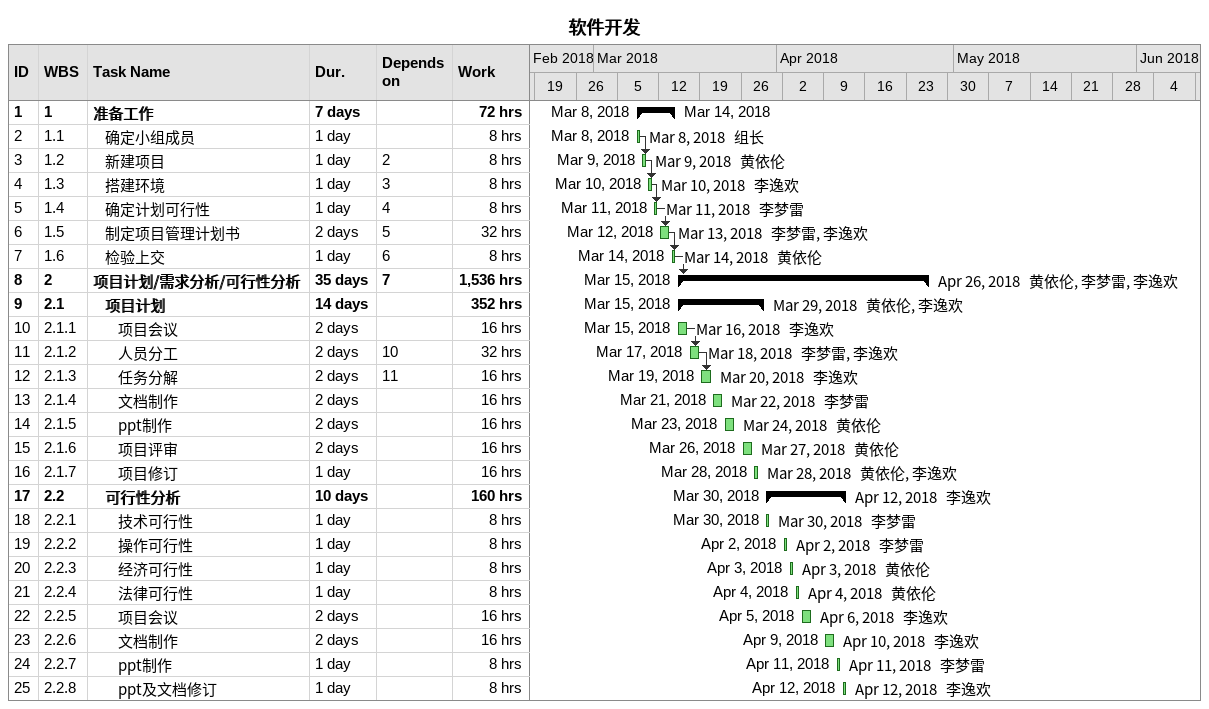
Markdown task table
软件开发

| ID | WBS | Task | Duration | Start | Finish | Predecessors | Resources | Work (h) |
|---|---|---|---|---|---|---|---|---|
| 1 | 1 | **准备工作** | 7d | 2018-03-08 | 2018-03-14 |  |  | 72 |
| 2 | 1.1 | 确定小组成员 | 1d | 2018-03-08 | 2018-03-08 |  | 组长 | 8 |
| 3 | 1.2 | 新建项目 | 1d | 2018-03-09 | 2018-03-09 | 2 | 黄依伦 | 8 |
| 4 | 1.3 | 搭建环境 | 1d | 2018-03-10 | 2018-03-10 | 3 | 李逸欢 | 8 |
| 5 | 1.4 | 确定计划可行性 | 1d | 2018-03-11 | 2018-03-11 | 4 | 李梦雷 | 8 |
| 6 | 1.5 | 制定项目管理计划书 | 2d | 2018-03-12 | 2018-03-13 | 5 | 李梦雷, 李逸欢 | 32 |
| 7 | 1.6 | 检验上交 | 1d | 2018-03-14 | 2018-03-14 | 6 | 黄依伦 | 8 |
| 8 | 2 | **项目计划/需求分析/可行性分析** | 35d | 2018-03-15 | 2018-04-26 | 7 | 黄依伦, 李梦雷, 李逸欢 | 1536 |
| 9 | 2.1 | **项目计划** | 14d | 2018-03-15 | 2018-03-29 |  | 黄依伦, 李逸欢 | 352 |
| 10 | 2.1.1 | 项目会议 | 2d | 2018-03-15 | 2018-03-16 |  | 李逸欢 | 16 |
| 11 | 2.1.2 | 人员分工 | 2d | 2018-03-17 | 2018-03-18 | 10 | 李梦雷, 李逸欢 | 32 |
| 12 | 2.1.3 | 任务分解 | 2d | 2018-03-19 | 2018-03-20 | 11 | 李逸欢 | 16 |
| 13 | 2.1.4 | 文档制作 | 2d | 2018-03-21 | 2018-03-22 |  | 李梦雷 | 16 |
| 14 | 2.1.5 | ppt制作 | 2d | 2018-03-23 | 2018-03-24 |  | 黄依伦 | 16 |
| 15 | 2.1.6 | 项目评审 | 2d | 2018-03-26 | 2018-03-27 |  | 黄依伦 | 16 |
| 16 | 2.1.7 | 项目修订 | 1d | 2018-03-28 | 2018-03-28 |  | 黄依伦, 李逸欢 | 16 |
| 17 | 2.2 | **可行性分析** | 10d | 2018-03-30 | 2018-04-12 |  | 李逸欢 | 160 |
| 18 | 2.2.1 | 技术可行性 | 1d | 2018-03-30 | 2018-03-30 |  | 李梦雷 | 8 |
| 19 | 2.2.2 | 操作可行性 | 1d | 2018-04-02 | 2018-04-02 |  | 李梦雷 | 8 |
| 20 | 2.2.3 | 经济可行性 | 1d | 2018-04-03 | 2018-04-03 |  | 黄依伦 | 8 |
| 21 | 2.2.4 | 法律可行性 | 1d | 2018-04-04 | 2018-04-04 |  | 黄依伦 | 8 |
| 22 | 2.2.5 | 项目会议 | 2d | 2018-04-05 | 2018-04-06 |  | 李逸欢 | 16 |
| 23 | 2.2.6 | 文档制作 | 2d | 2018-04-09 | 2018-04-10 |  | 李逸欢 | 16 |
| 24 | 2.2.7 | ppt制作 | 1d | 2018-04-11 | 2018-04-11 |  | 李梦雷 | 8 |
| 25 | 2.2.8 | ppt及文档修订 | 1d | 2018-04-12 | 2018-04-12 |  | 李逸欢 | 8 |
